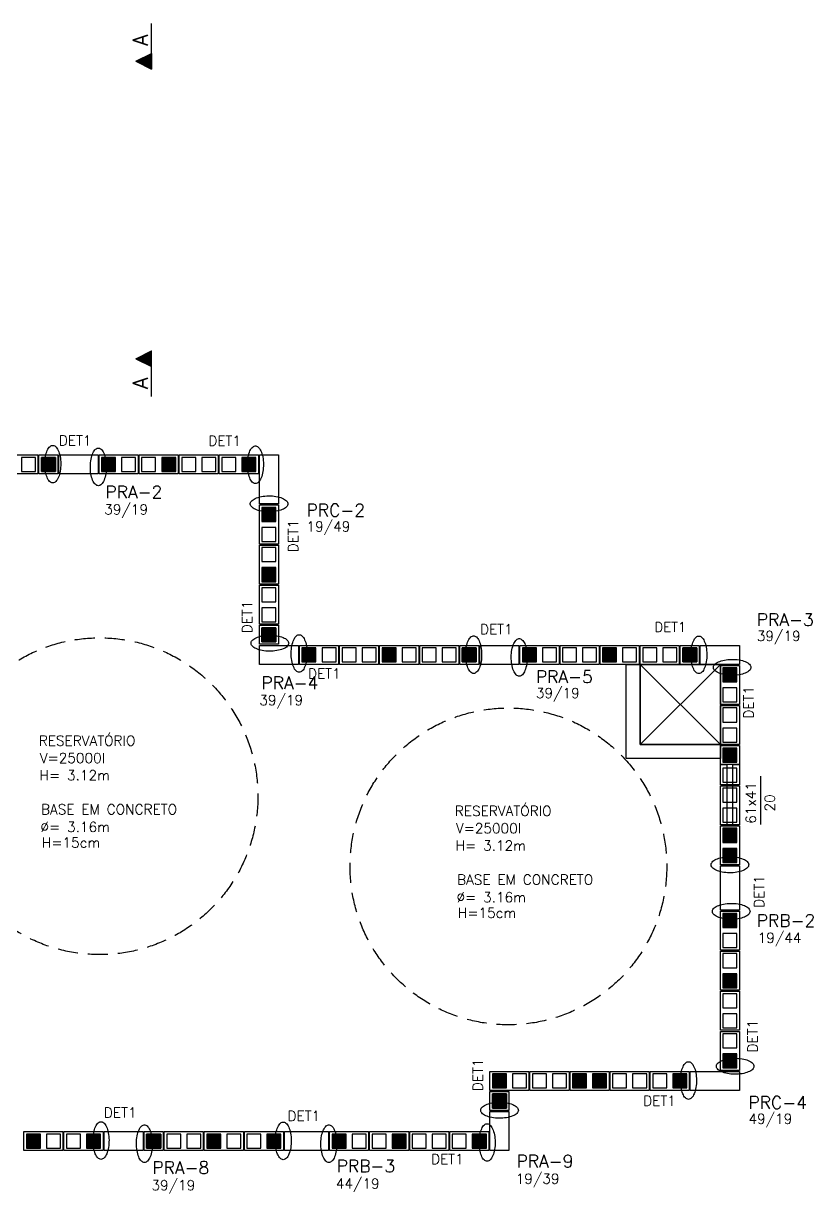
# Model space of a CAD drawing. Extents: x -334 to 5611, y 589 to 4794.
# Drawn here: x 632 to 1421, y 2412 to 3579 of the extents above; entities that cross this region are included whole.
import ezdxf

# ---------------------------------------------------------------- set-up
doc = ezdxf.new("R2010")
doc.units = 0
doc.header["$LTSCALE"] = 100
doc.header["$MEASUREMENT"] = 0
doc.linetypes.add('ESTILO_TQS_0002', pattern=[0.3, 0.2, -0.1])
doc.layers.get('0').update_dxf_attribs({"color": 245, "linetype": 'CONTINUOUS'})
for name, color, linetype in [('100', 7, 'CONTINUOUS'), ('12', 7, 'CONTINUOUS'), ('19', 5, 'CONTINUOUS'), ('207', 1, 'CONTINUOUS'), ('210', 7, 'ESTILO_TQS_0002'), ('216', 2, 'CONTINUOUS'), ('217', 3, 'CONTINUOUS'), ('221', 102, 'CONTINUOUS'), ('223', 7, 'CONTINUOUS'), ('227', 3, 'CONTINUOUS'), ('231', 4, 'CONTINUOUS'), ('241', 7, 'CONTINUOUS'), ('3', 1, 'CONTINUOUS'), ('9', 3, 'CONTINUOUS')]:
    doc.layers.add(name, color=color, linetype=linetype)
doc.styles.get("Standard").update_dxf_attribs({"font": 'ROMANS.SHX'})

# ---------------------------------------------------------------- blocks, each defined once
blk = doc.blocks.new('B193919P', base_point=(-1203.916934, 902.886916))
at = {"layer": '216'}
blk.add_lwpolyline([(-1184.416934, 893.386916), (-1223.416934, 893.386916), (-1223.416934, 912.386916), (-1184.416934, 912.386916), (-1184.416934, 893.386916)], dxfattribs=at)
at = {"layer": '216', "linetype": 'ESTILO_TQS_0002'}
for points in [[(-1220.916934, 895.886916), (-1206.916934, 895.886916), (-1206.916934, 909.886916), (-1220.916934, 909.886916), (-1220.916934, 895.886916)], [(-1200.916934, 895.886916), (-1186.916934, 895.886916), (-1186.916934, 909.886916), (-1200.916934, 909.886916), (-1200.916934, 895.886916)]]:
    blk.add_lwpolyline(points, dxfattribs=at)
blk = doc.blocks.new('B191919P', base_point=(-1267.239216, 903.446329))
at = {"layer": '217'}
blk.add_lwpolyline([(-1257.739216, 912.946329), (-1257.739216, 893.946329), (-1276.739216, 893.946329), (-1276.739216, 912.946329), (-1257.739216, 912.946329)], dxfattribs=at)
at = {"layer": '217', "linetype": 'ESTILO_TQS_0002'}
blk.add_lwpolyline([(-1260.239216, 910.446329), (-1260.239216, 896.446329), (-1274.239216, 896.446329), (-1274.239216, 910.446329), (-1260.239216, 910.446329)], dxfattribs=at)
at = {"layer": '217'}
blk.add_circle((-1267.239216, 896.446329), 0.1, dxfattribs=at)
blk = doc.blocks.new('G10_14X14', base_point=(185.822034, 240.80352))
at = {"layer": '207'}
blk.add_circle((185.822034, 240.80352), 1.25, dxfattribs=at)
at = {"layer": '227'}
for p, q in [((192.572034, 247.55352), (179.072034, 247.55352)), ((179.072034, 247.55352), (179.072034, 234.05352)), ((192.322034, 247.30352), (179.322034, 247.30352)), ((179.322034, 247.30352), (179.322034, 234.30352)), ((192.072034, 247.05352), (179.572034, 247.05352)), ((179.572034, 247.05352), (179.572034, 234.55352)), ((191.822034, 246.80352), (179.822034, 246.80352)), ((179.822034, 246.80352), (179.822034, 234.80352)), ((191.572034, 246.55352), (180.072034, 246.55352)), ((180.072034, 246.55352), (180.072034, 235.05352)), ((191.322034, 246.30352), (180.322034, 246.30352)), ((180.322034, 246.30352), (180.322034, 235.30352)), ((191.072034, 246.05352), (180.572034, 246.05352)), ((180.572034, 246.05352), (180.572034, 235.55352)), ((190.822034, 245.80352), (180.822034, 245.80352)), ((180.822034, 245.80352), (180.822034, 235.80352)), ((190.572034, 245.55352), (181.072034, 245.55352)), ((181.072034, 245.55352), (181.072034, 236.05352)), ((190.322034, 245.30352), (181.322034, 245.30352)), ((181.322034, 245.30352), (181.322034, 236.30352)), ((190.322034, 236.30352), (190.322034, 245.30352)), ((190.572034, 236.05352), (190.572034, 245.55352)), ((190.822034, 235.80352), (190.822034, 245.80352)), ((191.072034, 235.55352), (191.072034, 246.05352)), ((191.322034, 235.30352), (191.322034, 246.30352)), ((191.572034, 235.05352), (191.572034, 246.55352)), ((191.822034, 234.80352), (191.822034, 246.80352)), ((192.072034, 234.55352), (192.072034, 247.05352)), ((192.322034, 234.30352), (192.322034, 247.30352)), ((192.572034, 234.05352), (192.572034, 247.55352)), ((179.072034, 234.05352), (192.572034, 234.05352)), ((179.322034, 234.30352), (192.322034, 234.30352)), ((179.572034, 234.55352), (192.072034, 234.55352)), ((179.822034, 234.80352), (191.822034, 234.80352)), ((180.072034, 235.05352), (191.572034, 235.05352)), ((180.322034, 235.30352), (191.322034, 235.30352)), ((180.572034, 235.55352), (191.072034, 235.55352)), ((180.822034, 235.80352), (190.822034, 235.80352)), ((181.072034, 236.05352), (190.572034, 236.05352)), ((181.322034, 236.30352), (190.322034, 236.30352)), ((190.072034, 245.05352), (181.572034, 245.05352)), ((181.572034, 245.05352), (181.572034, 236.55352)), ((181.572034, 236.55352), (190.072034, 236.55352)), ((189.822034, 244.80352), (181.822034, 244.80352)), ((181.822034, 244.80352), (181.822034, 236.80352)), ((181.822034, 236.80352), (189.822034, 236.80352)), ((189.572034, 244.55352), (182.072034, 244.55352)), ((182.072034, 244.55352), (182.072034, 237.05352)), ((182.072034, 237.05352), (189.572034, 237.05352)), ((189.322034, 244.30352), (182.322034, 244.30352)), ((182.322034, 244.30352), (182.322034, 237.30352)), ((182.322034, 237.30352), (189.322034, 237.30352)), ((189.072034, 244.05352), (182.572034, 244.05352)), ((182.572034, 244.05352), (182.572034, 237.55352)), ((182.572034, 237.55352), (189.072034, 237.55352)), ((188.822034, 243.80352), (182.822034, 243.80352)), ((182.822034, 243.80352), (182.822034, 237.80352)), ((182.822034, 237.80352), (188.822034, 237.80352)), ((188.572034, 243.55352), (183.072034, 243.55352)), ((183.072034, 243.55352), (183.072034, 238.05352)), ((183.072034, 238.05352), (188.572034, 238.05352)), ((188.322034, 243.30352), (183.322034, 243.30352)), ((183.322034, 243.30352), (183.322034, 238.30352)), ((183.322034, 238.30352), (188.322034, 238.30352)), ((188.072034, 243.05352), (183.572034, 243.05352)), ((183.572034, 243.05352), (183.572034, 238.55352)), ((183.572034, 238.55352), (188.072034, 238.55352)), ((187.822034, 242.80352), (183.822034, 242.80352)), ((183.822034, 242.80352), (183.822034, 238.80352)), ((183.822034, 238.80352), (187.822034, 238.80352)), ((187.572034, 242.55352), (184.072034, 242.55352)), ((184.072034, 242.55352), (184.072034, 239.05352)), ((184.072034, 239.05352), (187.572034, 239.05352)), ((187.322034, 242.30352), (184.322034, 242.30352)), ((184.322034, 242.30352), (184.322034, 239.30352)), ((184.322034, 239.30352), (187.322034, 239.30352)), ((187.072034, 242.05352), (184.572034, 242.05352)), ((184.572034, 242.05352), (184.572034, 239.55352)), ((184.572034, 239.55352), (187.072034, 239.55352)), ((187.072034, 239.55352), (187.072034, 242.05352)), ((187.322034, 239.30352), (187.322034, 242.30352)), ((187.572034, 239.05352), (187.572034, 242.55352)), ((187.822034, 238.80352), (187.822034, 242.80352)), ((188.072034, 238.55352), (188.072034, 243.05352)), ((188.322034, 238.30352), (188.322034, 243.30352)), ((188.572034, 238.05352), (188.572034, 243.55352)), ((188.822034, 237.80352), (188.822034, 243.80352)), ((189.072034, 237.55352), (189.072034, 244.05352)), ((189.322034, 237.30352), (189.322034, 244.30352)), ((189.572034, 237.05352), (189.572034, 244.55352)), ((189.822034, 236.80352), (189.822034, 244.80352)), ((190.072034, 236.55352), (190.072034, 245.05352))]:
    blk.add_line(p, q, dxfattribs=at)
blk.add_lwpolyline([(192.822034, 233.80352), (192.822034, 247.80352), (178.822034, 247.80352), (178.822034, 233.80352), (192.822034, 233.80352)], dxfattribs=at)
at = {"layer": '207'}
blk.add_text('10', height=1, dxfattribs=at).set_placement((184.996223, 240.346263))

msp = doc.modelspace()

# ---------------------------------------------------------------- linework, layer by layer
for points in [[(661.512864, 3120.778355), (660.716321, 3120.871637), (659.927694, 3121.150558), (659.154821, 3121.612344), (658.405384, 3122.252406), (657.68683, 3123.064384), (657.006301, 3124.040207), (656.370561, 3125.170177), (655.785926, 3126.443065), (655.258209, 3127.846218), (654.792653, 3129.365693), (654.393886, 3130.986388), (654.06587, 3132.692197), (653.811866, 3134.466164), (653.634398, 3136.290662), (653.53523, 3138.147556), (653.515347, 3140.018391), (653.574946, 3141.884576), (653.713437, 3143.727563), (653.929441, 3145.529035), (654.220814, 3147.271088), (654.584657, 3148.93641), (655.017357, 3150.508449), (655.514611, 3151.971582), (656.071479, 3153.311268), (656.682426, 3154.514192), (657.34138, 3155.568399), (658.041792, 3156.463412), (658.776701, 3157.190336), (659.538804, 3157.741946), (660.320525, 3158.11276), (661.114097, 3158.299093), (661.911631, 3158.299093), (662.705202, 3158.11276), (663.486924, 3157.741946), (664.249026, 3157.190336), (664.983935, 3156.463412), (665.684347, 3155.568399), (666.343301, 3154.514192), (666.954248, 3153.311268), (667.511116, 3151.971582), (668.008371, 3150.508449), (668.44107, 3148.93641), (668.804914, 3147.271088), (669.096286, 3145.529035), (669.312291, 3143.727563), (669.450781, 3141.884576), (669.510381, 3140.018391), (669.490498, 3138.147556), (669.39133, 3136.290662), (669.213861, 3134.466164), (668.959857, 3132.692197), (668.631842, 3130.986388), (668.233074, 3129.365693), (667.767519, 3127.846218), (667.239801, 3126.443065), (666.655167, 3125.170177), (666.019426, 3124.040207), (665.338897, 3123.064384), (664.620344, 3122.252406), (663.870906, 3121.612344), (663.098034, 3121.150558), (662.309407, 3120.871637), (661.512864, 3120.778355)], [(707.04554, 3117.997734), (706.248997, 3118.091016), (705.46037, 3118.369936), (704.687498, 3118.831722), (703.93806, 3119.471785), (703.219507, 3120.283763), (702.538978, 3121.259586), (701.903237, 3122.389556), (701.318603, 3123.662443), (700.790886, 3125.065597), (700.32533, 3126.585072), (699.926563, 3128.205767), (699.598547, 3129.911575), (699.344543, 3131.685543), (699.167075, 3133.51004), (699.067906, 3135.366934), (699.048023, 3137.23777), (699.107623, 3139.103955), (699.246113, 3140.946941), (699.462118, 3142.748413), (699.75349, 3144.490467), (700.117334, 3146.155788), (700.550033, 3147.727828), (701.047288, 3149.190961), (701.604156, 3150.530647), (702.215103, 3151.733571), (702.874057, 3152.787778), (703.574469, 3153.682791), (704.309378, 3154.409714), (705.07148, 3154.961324), (705.853202, 3155.332139), (706.646773, 3155.518472), (707.444308, 3155.518472), (708.237879, 3155.332139), (709.0196, 3154.961324), (709.781703, 3154.409714), (710.516612, 3153.682791), (711.217024, 3152.787778), (711.875978, 3151.733571), (712.486925, 3150.530647), (713.043793, 3149.190961), (713.541047, 3147.727828), (713.973747, 3146.155788), (714.337591, 3144.490467), (714.628963, 3142.748413), (714.844967, 3140.946941), (714.983458, 3139.103955), (715.043058, 3137.23777), (715.023174, 3135.366934), (714.924006, 3133.51004), (714.746538, 3131.685543), (714.492534, 3129.911575), (714.164518, 3128.205767), (713.765751, 3126.585072), (713.300195, 3125.065597), (712.772478, 3123.662443), (712.187844, 3122.389556), (711.552103, 3121.259586), (710.871574, 3120.283763), (710.15302, 3119.471785), (709.403583, 3118.831722), (708.63071, 3118.369936), (707.842083, 3118.091016), (707.04554, 3117.997734)], [(863.771478, 3120.209592), (862.974934, 3120.302874), (862.186308, 3120.581794), (861.413435, 3121.04358), (860.663998, 3121.683643), (859.945444, 3122.495621), (859.264915, 3123.471444), (858.629174, 3124.601414), (858.04454, 3125.874301), (857.516823, 3127.277455), (857.051267, 3128.79693), (856.6525, 3130.417625), (856.324484, 3132.123433), (856.07048, 3133.897401), (855.893012, 3135.721898), (855.793843, 3137.578792), (855.77396, 3139.449628), (855.83356, 3141.315813), (855.972051, 3143.158799), (856.188055, 3144.960271), (856.479427, 3146.702325), (856.843271, 3148.367646), (857.27597, 3149.939686), (857.773225, 3151.402819), (858.330093, 3152.742505), (858.94104, 3153.945429), (859.599994, 3154.999636), (860.300406, 3155.894649), (861.035315, 3156.621572), (861.797417, 3157.173182), (862.579139, 3157.543997), (863.37271, 3157.73033), (864.170245, 3157.73033), (864.963816, 3157.543997), (865.745538, 3157.173182), (866.50764, 3156.621572), (867.242549, 3155.894649), (867.942961, 3154.999636), (868.601915, 3153.945429), (869.212862, 3152.742505), (869.76973, 3151.402819), (870.266985, 3149.939686), (870.699684, 3148.367646), (871.063528, 3146.702325), (871.3549, 3144.960271), (871.570905, 3143.158799), (871.709395, 3141.315813), (871.768995, 3139.449628), (871.749112, 3137.578792), (871.649943, 3135.721898), (871.472475, 3133.897401), (871.218471, 3132.123433), (870.890455, 3130.417625), (870.491688, 3128.79693), (870.026132, 3127.277455), (869.498415, 3125.874301), (868.913781, 3124.601414), (868.27804, 3123.471444), (867.597511, 3122.495621), (866.878957, 3121.683643), (866.12952, 3121.04358), (865.356647, 3120.581794), (864.568021, 3120.302874), (863.771478, 3120.209592)], [(896.168653, 3099.932976), (896.075371, 3099.136433), (895.79645, 3098.347806), (895.334664, 3097.574933), (894.694602, 3096.825496), (893.882624, 3096.106942), (892.906801, 3095.426413), (891.776831, 3094.790672), (890.503944, 3094.206038), (889.10079, 3093.678321), (887.581315, 3093.212765), (885.96062, 3092.813998), (884.254812, 3092.485982), (882.480844, 3092.231978), (880.656347, 3092.05451), (878.799453, 3091.955342), (876.928617, 3091.935459), (875.062432, 3091.995058), (873.219446, 3092.133549), (871.417974, 3092.349553), (869.67592, 3092.640925), (868.010598, 3093.004769), (866.438559, 3093.437469), (864.975426, 3093.934723), (863.63574, 3094.491591), (862.432816, 3095.102538), (861.378609, 3095.761492), (860.483596, 3096.461904), (859.756672, 3097.196813), (859.205062, 3097.958916), (858.834248, 3098.740637), (858.647915, 3099.534208), (858.647915, 3100.331743), (858.834248, 3101.125314), (859.205062, 3101.907036), (859.756672, 3102.669138), (860.483596, 3103.404047), (861.378609, 3104.104459), (862.432816, 3104.763413), (863.63574, 3105.37436), (864.975426, 3105.931228), (866.438559, 3106.428483), (868.010598, 3106.861182), (869.67592, 3107.225026), (871.417974, 3107.516398), (873.219446, 3107.732403), (875.062432, 3107.870893), (876.928617, 3107.930493), (878.799453, 3107.91061), (880.656347, 3107.811441), (882.480844, 3107.633973), (884.254812, 3107.379969), (885.96062, 3107.051954), (887.581315, 3106.653186), (889.10079, 3106.187631), (890.503944, 3105.659913), (891.776831, 3105.075279), (892.906801, 3104.439538), (893.882624, 3103.759009), (894.694602, 3103.040456), (895.334664, 3102.291018), (895.79645, 3101.518146), (896.075371, 3100.729519), (896.168653, 3099.932976)], [(896.967737, 2960.961316), (896.874454, 2960.164773), (896.595534, 2959.376146), (896.133748, 2958.603273), (895.493685, 2957.853836), (894.681708, 2957.135282), (893.705885, 2956.454753), (892.575914, 2955.819012), (891.303027, 2955.234378), (889.899873, 2954.706661), (888.380398, 2954.241105), (886.759703, 2953.842338), (885.053895, 2953.514322), (883.279927, 2953.260318), (881.45543, 2953.08285), (879.598536, 2952.983682), (877.7277, 2952.963799), (875.861515, 2953.023398), (874.018529, 2953.161889), (872.217057, 2953.377893), (870.475003, 2953.669265), (868.809682, 2954.033109), (867.237642, 2954.465809), (865.774509, 2954.963063), (864.434823, 2955.519931), (863.231899, 2956.130878), (862.177692, 2956.789832), (861.282679, 2957.490244), (860.555756, 2958.225153), (860.004146, 2958.987256), (859.633332, 2959.768977), (859.446999, 2960.562548), (859.446999, 2961.360083), (859.633332, 2962.153654), (860.004146, 2962.935376), (860.555756, 2963.697478), (861.282679, 2964.432387), (862.177692, 2965.132799), (863.231899, 2965.791753), (864.434823, 2966.4027), (865.774509, 2966.959568), (867.237642, 2967.456823), (868.809682, 2967.889522), (870.475003, 2968.253366), (872.217057, 2968.544738), (874.018529, 2968.760743), (875.861515, 2968.899233), (877.7277, 2968.958833), (879.598536, 2968.93895), (881.45543, 2968.839781), (883.279927, 2968.662313), (885.053895, 2968.408309), (886.759703, 2968.080294), (888.380398, 2967.681526), (889.899873, 2967.215971), (891.303027, 2966.688253), (892.575914, 2966.103619), (893.705885, 2965.467878), (894.681708, 2964.787349), (895.493685, 2964.068796), (896.133748, 2963.319358), (896.595534, 2962.546486), (896.874454, 2961.757859), (896.967737, 2960.961316)], [(907.422595, 2931.904274), (906.626052, 2931.997556), (905.837425, 2932.276477), (905.064553, 2932.738263), (904.315115, 2933.378325), (903.596562, 2934.190303), (902.916033, 2935.166126), (902.280292, 2936.296096), (901.695658, 2937.568983), (901.16794, 2938.972137), (900.702385, 2940.491612), (900.303617, 2942.112307), (899.975602, 2943.818116), (899.721598, 2945.592083), (899.544129, 2947.416581), (899.444961, 2949.273475), (899.425078, 2951.14431), (899.484678, 2953.010495), (899.623168, 2954.853482), (899.839173, 2956.654954), (900.130545, 2958.397007), (900.494389, 2960.062329), (900.927088, 2961.634368), (901.424343, 2963.097501), (901.981211, 2964.437187), (902.592158, 2965.640111), (903.251112, 2966.694318), (903.951524, 2967.589331), (904.686433, 2968.316255), (905.448535, 2968.867865), (906.230257, 2969.238679), (907.023828, 2969.425012), (907.821362, 2969.425012), (908.614934, 2969.238679), (909.396655, 2968.867865), (910.158758, 2968.316255), (910.893667, 2967.589331), (911.594079, 2966.694318), (912.253033, 2965.640111), (912.86398, 2964.437187), (913.420848, 2963.097501), (913.918102, 2961.634368), (914.350802, 2960.062329), (914.714645, 2958.397007), (915.006018, 2956.654954), (915.222022, 2954.853482), (915.360513, 2953.010495), (915.420112, 2951.14431), (915.400229, 2949.273475), (915.301061, 2947.416581), (915.123593, 2945.592083), (914.869589, 2943.818116), (914.541573, 2942.112307), (914.142806, 2940.491612), (913.67725, 2938.972137), (913.149533, 2937.568983), (912.564898, 2936.296096), (911.929158, 2935.166126), (911.248629, 2934.190303), (910.530075, 2933.378325), (909.780638, 2932.738263), (909.007765, 2932.276477), (908.219138, 2931.997556), (907.422595, 2931.904274)], [(1081.512864, 2930.778355), (1080.716321, 2930.871637), (1079.927694, 2931.150558), (1079.154821, 2931.612344), (1078.405384, 2932.252406), (1077.68683, 2933.064384), (1077.006301, 2934.040207), (1076.370561, 2935.170177), (1075.785926, 2936.443065), (1075.258209, 2937.846218), (1074.792653, 2939.365693), (1074.393886, 2940.986388), (1074.06587, 2942.692197), (1073.811866, 2944.466164), (1073.634398, 2946.290662), (1073.53523, 2948.147556), (1073.515347, 2950.018391), (1073.574946, 2951.884576), (1073.713437, 2953.727563), (1073.929441, 2955.529035), (1074.220814, 2957.271088), (1074.584657, 2958.93641), (1075.017357, 2960.508449), (1075.514611, 2961.971582), (1076.071479, 2963.311268), (1076.682426, 2964.514192), (1077.34138, 2965.568399), (1078.041792, 2966.463412), (1078.776701, 2967.190336), (1079.538804, 2967.741946), (1080.320525, 2968.11276), (1081.114097, 2968.299093), (1081.911631, 2968.299093), (1082.705202, 2968.11276), (1083.486924, 2967.741946), (1084.249026, 2967.190336), (1084.983935, 2966.463412), (1085.684347, 2965.568399), (1086.343301, 2964.514192), (1086.954248, 2963.311268), (1087.511116, 2961.971582), (1088.008371, 2960.508449), (1088.44107, 2958.93641), (1088.804914, 2957.271088), (1089.096286, 2955.529035), (1089.312291, 2953.727563), (1089.450781, 2951.884576), (1089.510381, 2950.018391), (1089.490498, 2948.147556), (1089.39133, 2946.290662), (1089.213861, 2944.466164), (1088.959857, 2942.692197), (1088.631842, 2940.986388), (1088.233074, 2939.365693), (1087.767519, 2937.846218), (1087.239801, 2936.443065), (1086.655167, 2935.170177), (1086.019426, 2934.040207), (1085.338897, 2933.064384), (1084.620344, 2932.252406), (1083.870906, 2931.612344), (1083.098034, 2931.150558), (1082.309407, 2930.871637), (1081.512864, 2930.778355)], [(1127.04554, 2927.997734), (1126.248997, 2928.091016), (1125.46037, 2928.369936), (1124.687498, 2928.831722), (1123.93806, 2929.471785), (1123.219507, 2930.283763), (1122.538978, 2931.259586), (1121.903237, 2932.389556), (1121.318603, 2933.662443), (1120.790886, 2935.065597), (1120.32533, 2936.585072), (1119.926563, 2938.205767), (1119.598547, 2939.911575), (1119.344543, 2941.685543), (1119.167075, 2943.51004), (1119.067906, 2945.366934), (1119.048023, 2947.23777), (1119.107623, 2949.103955), (1119.246113, 2950.946941), (1119.462118, 2952.748413), (1119.75349, 2954.490467), (1120.117334, 2956.155788), (1120.550033, 2957.727828), (1121.047288, 2959.190961), (1121.604156, 2960.530647), (1122.215103, 2961.733571), (1122.874057, 2962.787778), (1123.574469, 2963.682791), (1124.309378, 2964.409714), (1125.07148, 2964.961324), (1125.853202, 2965.332139), (1126.646773, 2965.518472), (1127.444308, 2965.518472), (1128.237879, 2965.332139), (1129.0196, 2964.961324), (1129.781703, 2964.409714), (1130.516612, 2963.682791), (1131.217024, 2962.787778), (1131.875978, 2961.733571), (1132.486925, 2960.530647), (1133.043793, 2959.190961), (1133.541047, 2957.727828), (1133.973747, 2956.155788), (1134.337591, 2954.490467), (1134.628963, 2952.748413), (1134.844967, 2950.946941), (1134.983458, 2949.103955), (1135.043058, 2947.23777), (1135.023174, 2945.366934), (1134.924006, 2943.51004), (1134.746538, 2941.685543), (1134.492534, 2939.911575), (1134.164518, 2938.205767), (1133.765751, 2936.585072), (1133.300195, 2935.065597), (1132.772478, 2933.662443), (1132.187844, 2932.389556), (1131.552103, 2931.259586), (1130.871574, 2930.283763), (1130.15302, 2929.471785), (1129.403583, 2928.831722), (1128.63071, 2928.369936), (1127.842083, 2928.091016), (1127.04554, 2927.997734)], [(1306.260868, 2930.562537), (1305.464325, 2930.655819), (1304.675699, 2930.934739), (1303.902826, 2931.396526), (1303.153389, 2932.036588), (1302.434835, 2932.848566), (1301.754306, 2933.824389), (1301.118565, 2934.954359), (1300.533931, 2936.227246), (1300.006214, 2937.6304), (1299.540658, 2939.149875), (1299.141891, 2940.77057), (1298.813875, 2942.476378), (1298.559871, 2944.250346), (1298.382403, 2946.074843), (1298.283234, 2947.931737), (1298.263351, 2949.802573), (1298.322951, 2951.668758), (1298.461442, 2953.511744), (1298.677446, 2955.313216), (1298.968818, 2957.05527), (1299.332662, 2958.720592), (1299.765361, 2960.292631), (1300.262616, 2961.755764), (1300.819484, 2963.09545), (1301.430431, 2964.298374), (1302.089385, 2965.352581), (1302.789797, 2966.247594), (1303.524706, 2966.974518), (1304.286808, 2967.526128), (1305.06853, 2967.896942), (1305.862101, 2968.083275), (1306.659636, 2968.083275), (1307.453207, 2967.896942), (1308.234929, 2967.526128), (1308.997031, 2966.974518), (1309.73194, 2966.247594), (1310.432352, 2965.352581), (1311.091306, 2964.298374), (1311.702253, 2963.09545), (1312.259121, 2961.755764), (1312.756376, 2960.292631), (1313.189075, 2958.720592), (1313.552919, 2957.05527), (1313.844291, 2955.313216), (1314.060295, 2953.511744), (1314.198786, 2951.668758), (1314.258386, 2949.802573), (1314.238503, 2947.931737), (1314.139334, 2946.074843), (1313.961866, 2944.250346), (1313.707862, 2942.476378), (1313.379846, 2940.77057), (1312.981079, 2939.149875), (1312.515523, 2937.6304), (1311.987806, 2936.227246), (1311.403172, 2934.954359), (1310.767431, 2933.824389), (1310.086902, 2932.848566), (1309.368348, 2932.036588), (1308.618911, 2931.396526), (1307.846038, 2930.934739), (1307.057412, 2930.655819), (1306.260868, 2930.562537)], [(1358.248803, 2936.837247), (1358.155521, 2936.040704), (1357.876601, 2935.252077), (1357.414815, 2934.479205), (1356.774752, 2933.729767), (1355.962774, 2933.011213), (1354.986951, 2932.330685), (1353.856981, 2931.694944), (1352.584094, 2931.11031), (1351.18094, 2930.582592), (1349.661465, 2930.117037), (1348.04077, 2929.718269), (1346.334962, 2929.390254), (1344.560994, 2929.13625), (1342.736497, 2928.958781), (1340.879603, 2928.859613), (1339.008767, 2928.83973), (1337.142582, 2928.89933), (1335.299596, 2929.03782), (1333.498124, 2929.253825), (1331.75607, 2929.545197), (1330.090749, 2929.909041), (1328.518709, 2930.34174), (1327.055576, 2930.838995), (1325.71589, 2931.395863), (1324.512966, 2932.00681), (1323.458759, 2932.665764), (1322.563746, 2933.366176), (1321.836823, 2934.101085), (1321.285213, 2934.863187), (1320.914398, 2935.644908), (1320.728065, 2936.43848), (1320.728065, 2937.236014), (1320.914398, 2938.029586), (1321.285213, 2938.811307), (1321.836823, 2939.57341), (1322.563746, 2940.308319), (1323.458759, 2941.008731), (1324.512966, 2941.667685), (1325.71589, 2942.278632), (1327.055576, 2942.8355), (1328.518709, 2943.332754), (1330.090749, 2943.765454), (1331.75607, 2944.129297), (1333.498124, 2944.420669), (1335.299596, 2944.636674), (1337.142582, 2944.775164), (1339.008767, 2944.834764), (1340.879603, 2944.814881), (1342.736497, 2944.715713), (1344.560994, 2944.538245), (1346.334962, 2944.284241), (1348.04077, 2943.956225), (1349.661465, 2943.557458), (1351.18094, 2943.091902), (1352.584094, 2942.564185), (1353.856981, 2941.97955), (1354.986951, 2941.34381), (1355.962774, 2940.663281), (1356.774752, 2939.944727), (1357.414815, 2939.19529), (1357.876601, 2938.422417), (1358.155521, 2937.63379), (1358.248803, 2936.837247)], [(1356.05625, 2739.940195), (1355.962967, 2739.143652), (1355.684047, 2738.355025), (1355.222261, 2737.582153), (1354.582198, 2736.832715), (1353.770221, 2736.114162), (1352.794398, 2735.433633), (1351.664428, 2734.797892), (1350.39154, 2734.213258), (1348.988387, 2733.68554), (1347.468912, 2733.219985), (1345.848216, 2732.821217), (1344.142408, 2732.493202), (1342.36844, 2732.239198), (1340.543943, 2732.06173), (1338.687049, 2731.962561), (1336.816213, 2731.942678), (1334.950029, 2732.002278), (1333.107042, 2732.140768), (1331.30557, 2732.356773), (1329.563517, 2732.648145), (1327.898195, 2733.011989), (1326.326156, 2733.444688), (1324.863022, 2733.941943), (1323.523337, 2734.498811), (1322.320413, 2735.109758), (1321.266206, 2735.768712), (1320.371193, 2736.469124), (1319.644269, 2737.204033), (1319.092659, 2737.966135), (1318.721845, 2738.747857), (1318.535512, 2739.541428), (1318.535512, 2740.338963), (1318.721845, 2741.132534), (1319.092659, 2741.914255), (1319.644269, 2742.676358), (1320.371193, 2743.411267), (1321.266206, 2744.111679), (1322.320413, 2744.770633), (1323.523337, 2745.38158), (1324.863022, 2745.938448), (1326.326156, 2746.435702), (1327.898195, 2746.868402), (1329.563517, 2747.232246), (1331.30557, 2747.523618), (1333.107042, 2747.739622), (1334.950029, 2747.878113), (1336.816213, 2747.937712), (1338.687049, 2747.917829), (1340.543943, 2747.818661), (1342.36844, 2747.641193), (1344.142408, 2747.387189), (1345.848216, 2747.059173), (1347.468912, 2746.660406), (1348.988387, 2746.19485), (1350.39154, 2745.667133), (1351.664428, 2745.082499), (1352.794398, 2744.446758), (1353.770221, 2743.766229), (1354.582198, 2743.047675), (1355.222261, 2742.298238), (1355.684047, 2741.525365), (1355.962967, 2740.736738), (1356.05625, 2739.940195)], [(1357.34964, 2693.463872), (1357.256357, 2692.667329), (1356.977437, 2691.878702), (1356.515651, 2691.105829), (1355.875588, 2690.356392), (1355.06361, 2689.637838), (1354.087787, 2688.957309), (1352.957817, 2688.321568), (1351.68493, 2687.736934), (1350.281776, 2687.209217), (1348.762301, 2686.743661), (1347.141606, 2686.344894), (1345.435798, 2686.016878), (1343.66183, 2685.762874), (1341.837333, 2685.585406), (1339.980439, 2685.486238), (1338.109603, 2685.466354), (1336.243418, 2685.525954), (1334.400432, 2685.664445), (1332.59896, 2685.880449), (1330.856906, 2686.171821), (1329.191585, 2686.535665), (1327.619545, 2686.968365), (1326.156412, 2687.465619), (1324.816726, 2688.022487), (1323.613802, 2688.633434), (1322.559595, 2689.292388), (1321.664582, 2689.9928), (1320.937659, 2690.727709), (1320.386049, 2691.489812), (1320.015234, 2692.271533), (1319.828901, 2693.065104), (1319.828901, 2693.862639), (1320.015234, 2694.65621), (1320.386049, 2695.437932), (1320.937659, 2696.200034), (1321.664582, 2696.934943), (1322.559595, 2697.635355), (1323.613802, 2698.294309), (1324.816726, 2698.905256), (1326.156412, 2699.462124), (1327.619545, 2699.959379), (1329.191585, 2700.392078), (1330.856906, 2700.755922), (1332.59896, 2701.047294), (1334.400432, 2701.263299), (1336.243418, 2701.401789), (1338.109603, 2701.461389), (1339.980439, 2701.441506), (1341.837333, 2701.342337), (1343.66183, 2701.164869), (1345.435798, 2700.910865), (1347.141606, 2700.582849), (1348.762301, 2700.184082), (1350.281776, 2699.718526), (1351.68493, 2699.190809), (1352.957817, 2698.606175), (1354.087787, 2697.970434), (1355.06361, 2697.289905), (1355.875588, 2696.571351), (1356.515651, 2695.821914), (1356.977437, 2695.049042), (1357.256357, 2694.260415), (1357.34964, 2693.463872)], [(1361.293582, 2538.997311), (1361.200299, 2538.200768), (1360.921379, 2537.412142), (1360.459593, 2536.639269), (1359.81953, 2535.889832), (1359.007553, 2535.171278), (1358.03173, 2534.490749), (1356.90176, 2533.855008), (1355.628872, 2533.270374), (1354.225719, 2532.742657), (1352.706244, 2532.277101), (1351.085548, 2531.878334), (1349.37974, 2531.550318), (1347.605772, 2531.296314), (1345.781275, 2531.118846), (1343.924381, 2531.019677), (1342.053545, 2530.999794), (1340.187361, 2531.059394), (1338.344374, 2531.197885), (1336.542902, 2531.413889), (1334.800849, 2531.705261), (1333.135527, 2532.069105), (1331.563488, 2532.501804), (1330.100354, 2532.999059), (1328.760669, 2533.555927), (1327.557745, 2534.166874), (1326.503538, 2534.825828), (1325.608525, 2535.52624), (1324.881601, 2536.261149), (1324.329991, 2537.023251), (1323.959177, 2537.804973), (1323.772844, 2538.598544), (1323.772844, 2539.396079), (1323.959177, 2540.18965), (1324.329991, 2540.971372), (1324.881601, 2541.733474), (1325.608525, 2542.468383), (1326.503538, 2543.168795), (1327.557745, 2543.827749), (1328.760669, 2544.438696), (1330.100354, 2544.995564), (1331.563488, 2545.492819), (1333.135527, 2545.925518), (1334.800849, 2546.289362), (1336.542902, 2546.580734), (1338.344374, 2546.796738), (1340.187361, 2546.935229), (1342.053545, 2546.994829), (1343.924381, 2546.974946), (1345.781275, 2546.875777), (1347.605772, 2546.698309), (1349.37974, 2546.444305), (1351.085548, 2546.116289), (1352.706244, 2545.717522), (1354.225719, 2545.251966), (1355.628872, 2544.724249), (1356.90176, 2544.139615), (1358.03173, 2543.503874), (1359.007553, 2542.823345), (1359.81953, 2542.104791), (1360.459593, 2541.355354), (1360.921379, 2540.582481), (1361.200299, 2539.793855), (1361.293582, 2538.997311)], [(1295.930991, 2505.958415), (1295.134448, 2506.051698), (1294.345821, 2506.330618), (1293.572948, 2506.792404), (1292.823511, 2507.432467), (1292.104957, 2508.244445), (1291.424428, 2509.220268), (1290.788688, 2510.350238), (1290.204053, 2511.623125), (1289.676336, 2513.026279), (1289.21078, 2514.545754), (1288.812013, 2516.166449), (1288.483997, 2517.872257), (1288.229993, 2519.646225), (1288.052525, 2521.470722), (1287.953357, 2523.327616), (1287.933474, 2525.198452), (1287.993073, 2527.064637), (1288.131564, 2528.907623), (1288.347568, 2530.709095), (1288.638941, 2532.451149), (1289.002784, 2534.11647), (1289.435484, 2535.68851), (1289.932738, 2537.151643), (1290.489606, 2538.491329), (1291.100553, 2539.694253), (1291.759507, 2540.74846), (1292.459919, 2541.643473), (1293.194828, 2542.370396), (1293.956931, 2542.922006), (1294.738652, 2543.292821), (1295.532224, 2543.479154), (1296.329758, 2543.479154), (1297.123329, 2543.292821), (1297.905051, 2542.922006), (1298.667153, 2542.370396), (1299.402062, 2541.643473), (1300.102474, 2540.74846), (1300.761428, 2539.694253), (1301.372375, 2538.491329), (1301.929243, 2537.151643), (1302.426498, 2535.68851), (1302.859197, 2534.11647), (1303.223041, 2532.451149), (1303.514413, 2530.709095), (1303.730418, 2528.907623), (1303.868908, 2527.064637), (1303.928508, 2525.198452), (1303.908625, 2523.327616), (1303.809457, 2521.470722), (1303.631988, 2519.646225), (1303.377984, 2517.872257), (1303.049969, 2516.166449), (1302.651201, 2514.545754), (1302.185646, 2513.026279), (1301.657928, 2511.623125), (1301.073294, 2510.350238), (1300.437553, 2509.220268), (1299.757024, 2508.244445), (1299.038471, 2507.432467), (1298.289033, 2506.792404), (1297.516161, 2506.330618), (1296.727534, 2506.051698), (1295.930991, 2505.958415)], [(1126.139675, 2495.123833), (1126.046393, 2494.327289), (1125.767473, 2493.538663), (1125.305686, 2492.76579), (1124.665624, 2492.016353), (1123.853646, 2491.297799), (1122.877823, 2490.61727), (1121.747853, 2489.981529), (1120.474966, 2489.396895), (1119.071812, 2488.869178), (1117.552337, 2488.403622), (1115.931642, 2488.004855), (1114.225834, 2487.676839), (1112.451866, 2487.422835), (1110.627369, 2487.245367), (1108.770475, 2487.146198), (1106.899639, 2487.126315), (1105.033454, 2487.185915), (1103.190468, 2487.324406), (1101.388996, 2487.54041), (1099.646942, 2487.831782), (1097.98162, 2488.195626), (1096.409581, 2488.628325), (1094.946448, 2489.12558), (1093.606762, 2489.682448), (1092.403838, 2490.293395), (1091.349631, 2490.952349), (1090.454618, 2491.652761), (1089.727694, 2492.38767), (1089.176084, 2493.149772), (1088.80527, 2493.931494), (1088.618937, 2494.725065), (1088.618937, 2495.5226), (1088.80527, 2496.316171), (1089.176084, 2497.097893), (1089.727694, 2497.859995), (1090.454618, 2498.594904), (1091.349631, 2499.295316), (1092.403838, 2499.95427), (1093.606762, 2500.565217), (1094.946448, 2501.122085), (1096.409581, 2501.61934), (1097.98162, 2502.052039), (1099.646942, 2502.415883), (1101.388996, 2502.707255), (1103.190468, 2502.923259), (1105.033454, 2503.06175), (1106.899639, 2503.12135), (1108.770475, 2503.101467), (1110.627369, 2503.002298), (1112.451866, 2502.82483), (1114.225834, 2502.570826), (1115.931642, 2502.24281), (1117.552337, 2501.844043), (1119.071812, 2501.378487), (1120.474966, 2500.85077), (1121.747853, 2500.266136), (1122.877823, 2499.630395), (1123.853646, 2498.949866), (1124.665624, 2498.231312), (1125.305686, 2497.481875), (1125.767473, 2496.709002), (1126.046393, 2495.920376), (1126.139675, 2495.123833)], [(709.653212, 2446.13508), (708.856668, 2446.228362), (708.068042, 2446.507282), (707.295169, 2446.969069), (706.545732, 2447.609131), (705.827178, 2448.421109), (705.146649, 2449.396932), (704.510908, 2450.526902), (703.926274, 2451.799789), (703.398557, 2453.202943), (702.933001, 2454.722418), (702.534234, 2456.343113), (702.206218, 2458.048921), (701.952214, 2459.822889), (701.774746, 2461.647386), (701.675577, 2463.50428), (701.655694, 2465.375116), (701.715294, 2467.241301), (701.853785, 2469.084287), (702.069789, 2470.885759), (702.361161, 2472.627813), (702.725005, 2474.293135), (703.157704, 2475.865174), (703.654959, 2477.328307), (704.211827, 2478.667993), (704.822774, 2479.870917), (705.481728, 2480.925124), (706.18214, 2481.820137), (706.917049, 2482.547061), (707.679151, 2483.098671), (708.460873, 2483.469485), (709.254444, 2483.655818), (710.051979, 2483.655818), (710.84555, 2483.469485), (711.627272, 2483.098671), (712.389374, 2482.547061), (713.124283, 2481.820137), (713.824695, 2480.925124), (714.483649, 2479.870917), (715.094596, 2478.667993), (715.651464, 2477.328307), (716.148719, 2475.865174), (716.581418, 2474.293135), (716.945262, 2472.627813), (717.236634, 2470.885759), (717.452638, 2469.084287), (717.591129, 2467.241301), (717.650729, 2465.375116), (717.630846, 2463.50428), (717.531677, 2461.647386), (717.354209, 2459.822889), (717.100205, 2458.048921), (716.772189, 2456.343113), (716.373422, 2454.722418), (715.907866, 2453.202943), (715.380149, 2451.799789), (714.795515, 2450.526902), (714.159774, 2449.396932), (713.479245, 2448.421109), (712.760691, 2447.609131), (712.011254, 2446.969069), (711.238381, 2446.507282), (710.449755, 2446.228362), (709.653212, 2446.13508)], [(753.04554, 2442.997734), (752.248997, 2443.091016), (751.46037, 2443.369936), (750.687498, 2443.831722), (749.93806, 2444.471785), (749.219507, 2445.283763), (748.538978, 2446.259586), (747.903237, 2447.389556), (747.318603, 2448.662443), (746.790886, 2450.065597), (746.32533, 2451.585072), (745.926563, 2453.205767), (745.598547, 2454.911575), (745.344543, 2456.685543), (745.167075, 2458.51004), (745.067906, 2460.366934), (745.048023, 2462.23777), (745.107623, 2464.103955), (745.246113, 2465.946941), (745.462118, 2467.748413), (745.75349, 2469.490467), (746.117334, 2471.155788), (746.550033, 2472.727828), (747.047288, 2474.190961), (747.604156, 2475.530647), (748.215103, 2476.733571), (748.874057, 2477.787778), (749.574469, 2478.682791), (750.309378, 2479.409714), (751.07148, 2479.961324), (751.853202, 2480.332139), (752.646773, 2480.518472), (753.444308, 2480.518472), (754.237879, 2480.332139), (755.0196, 2479.961324), (755.781703, 2479.409714), (756.516612, 2478.682791), (757.217024, 2477.787778), (757.875978, 2476.733571), (758.486925, 2475.530647), (759.043793, 2474.190961), (759.541047, 2472.727828), (759.973747, 2471.155788), (760.337591, 2469.490467), (760.628963, 2467.748413), (760.844967, 2465.946941), (760.983458, 2464.103955), (761.043058, 2462.23777), (761.023174, 2460.366934), (760.924006, 2458.51004), (760.746538, 2456.685543), (760.492534, 2454.911575), (760.164518, 2453.205767), (759.765751, 2451.585072), (759.300195, 2450.065597), (758.772478, 2448.662443), (758.187844, 2447.389556), (757.552103, 2446.259586), (756.871574, 2445.283763), (756.15302, 2444.471785), (755.403583, 2443.831722), (754.63071, 2443.369936), (753.842083, 2443.091016), (753.04554, 2442.997734)], [(891.512864, 2445.778355), (890.716321, 2445.871637), (889.927694, 2446.150558), (889.154821, 2446.612344), (888.405384, 2447.252406), (887.68683, 2448.064384), (887.006301, 2449.040207), (886.370561, 2450.170177), (885.785926, 2451.443065), (885.258209, 2452.846218), (884.792653, 2454.365693), (884.393886, 2455.986388), (884.06587, 2457.692197), (883.811866, 2459.466164), (883.634398, 2461.290662), (883.53523, 2463.147556), (883.515347, 2465.018391), (883.574946, 2466.884576), (883.713437, 2468.727563), (883.929441, 2470.529035), (884.220814, 2472.271088), (884.584657, 2473.93641), (885.017357, 2475.508449), (885.514611, 2476.971582), (886.071479, 2478.311268), (886.682426, 2479.514192), (887.34138, 2480.568399), (888.041792, 2481.463412), (888.776701, 2482.190336), (889.538804, 2482.741946), (890.320525, 2483.11276), (891.114097, 2483.299093), (891.911631, 2483.299093), (892.705202, 2483.11276), (893.486924, 2482.741946), (894.249026, 2482.190336), (894.983935, 2481.463412), (895.684347, 2480.568399), (896.343301, 2479.514192), (896.954248, 2478.311268), (897.511116, 2476.971582), (898.008371, 2475.508449), (898.44107, 2473.93641), (898.804914, 2472.271088), (899.096286, 2470.529035), (899.312291, 2468.727563), (899.450781, 2466.884576), (899.510381, 2465.018391), (899.490498, 2463.147556), (899.39133, 2461.290662), (899.213861, 2459.466164), (898.959857, 2457.692197), (898.631842, 2455.986388), (898.233074, 2454.365693), (897.767519, 2452.846218), (897.239801, 2451.443065), (896.655167, 2450.170177), (896.019426, 2449.040207), (895.338897, 2448.064384), (894.620344, 2447.252406), (893.870906, 2446.612344), (893.098034, 2446.150558), (892.309407, 2445.871637), (891.512864, 2445.778355)], [(937.04554, 2442.997734), (936.248997, 2443.091016), (935.46037, 2443.369936), (934.687498, 2443.831722), (933.93806, 2444.471785), (933.219507, 2445.283763), (932.538978, 2446.259586), (931.903237, 2447.389556), (931.318603, 2448.662443), (930.790886, 2450.065597), (930.32533, 2451.585072), (929.926563, 2453.205767), (929.598547, 2454.911575), (929.344543, 2456.685543), (929.167075, 2458.51004), (929.067906, 2460.366934), (929.048023, 2462.23777), (929.107623, 2464.103955), (929.246113, 2465.946941), (929.462118, 2467.748413), (929.75349, 2469.490467), (930.117334, 2471.155788), (930.550033, 2472.727828), (931.047288, 2474.190961), (931.604156, 2475.530647), (932.215103, 2476.733571), (932.874057, 2477.787778), (933.574469, 2478.682791), (934.309378, 2479.409714), (935.07148, 2479.961324), (935.853202, 2480.332139), (936.646773, 2480.518472), (937.444308, 2480.518472), (938.237879, 2480.332139), (939.0196, 2479.961324), (939.781703, 2479.409714), (940.516612, 2478.682791), (941.217024, 2477.787778), (941.875978, 2476.733571), (942.486925, 2475.530647), (943.043793, 2474.190961), (943.541047, 2472.727828), (943.973747, 2471.155788), (944.337591, 2469.490467), (944.628963, 2467.748413), (944.844967, 2465.946941), (944.983458, 2464.103955), (945.043058, 2462.23777), (945.023174, 2460.366934), (944.924006, 2458.51004), (944.746538, 2456.685543), (944.492534, 2454.911575), (944.164518, 2453.205767), (943.765751, 2451.585072), (943.300195, 2450.065597), (942.772478, 2448.662443), (942.187844, 2447.389556), (941.552103, 2446.259586), (940.871574, 2445.283763), (940.15302, 2444.471785), (939.403583, 2443.831722), (938.63071, 2443.369936), (937.842083, 2443.091016), (937.04554, 2442.997734)], [(1094.993353, 2444.154846), (1094.19681, 2444.248129), (1093.408183, 2444.527049), (1092.63531, 2444.988835), (1091.885873, 2445.628897), (1091.167319, 2446.440875), (1090.48679, 2447.416698), (1089.85105, 2448.546668), (1089.266415, 2449.819556), (1088.738698, 2451.222709), (1088.273142, 2452.742184), (1087.874375, 2454.362879), (1087.546359, 2456.068688), (1087.292355, 2457.842655), (1087.114887, 2459.667153), (1087.015719, 2461.524047), (1086.995836, 2463.394883), (1087.055435, 2465.261067), (1087.193926, 2467.104054), (1087.40993, 2468.905526), (1087.701303, 2470.647579), (1088.065146, 2472.312901), (1088.497846, 2473.88494), (1088.9951, 2475.348073), (1089.551968, 2476.687759), (1090.162915, 2477.890683), (1090.821869, 2478.94489), (1091.522281, 2479.839903), (1092.25719, 2480.566827), (1093.019293, 2481.118437), (1093.801014, 2481.489251), (1094.594586, 2481.675584), (1095.39212, 2481.675584), (1096.185692, 2481.489251), (1096.967413, 2481.118437), (1097.729515, 2480.566827), (1098.464424, 2479.839903), (1099.164836, 2478.94489), (1099.82379, 2477.890683), (1100.434737, 2476.687759), (1100.991605, 2475.348073), (1101.48886, 2473.88494), (1101.921559, 2472.312901), (1102.285403, 2470.647579), (1102.576775, 2468.905526), (1102.79278, 2467.104054), (1102.93127, 2465.261067), (1102.99087, 2463.394883), (1102.970987, 2461.524047), (1102.871819, 2459.667153), (1102.69435, 2457.842655), (1102.440346, 2456.068688), (1102.112331, 2454.362879), (1101.713563, 2452.742184), (1101.248008, 2451.222709), (1100.72029, 2449.819556), (1100.135656, 2448.546668), (1099.499915, 2447.416698), (1098.819386, 2446.440875), (1098.100833, 2445.628897), (1097.351395, 2444.988835), (1096.578523, 2444.527049), (1095.789896, 2444.248129), (1094.993353, 2444.154846)]]:
    msp.add_lwpolyline(points)
at = {"layer": '100'}
msp.add_lwpolyline([(1327.710453, 2859.817499), (1327.710453, 2845.817499), (1247.710453, 2845.817499), (1233.710453, 2845.817499), (1233.710453, 2939.817499), (1247.710453, 2939.817499), (1247.710453, 2859.817499), (1327.710453, 2859.817499)], dxfattribs=at)
at = {"layer": '19'}
for p, q in [((1247.710453, 2859.817499), (1327.710453, 2939.817499)), ((1247.710453, 2939.817499), (1327.710453, 2859.817499))]:
    msp.add_line(p, q, dxfattribs=at)
at = {"layer": '210'}
for centre in [(708.210453, 2808.317499), (1116.210453, 2738.317499)]:
    msp.add_circle(centre, 158, dxfattribs=at)
at = {"layer": '223'}
for p, q in [((759.966439, 3533.644309), (759.966439, 3579.136835)), ((760.031653, 3533.538522), (760.031653, 3579.136835)), ((744.475453, 3541.31662), (759.966475, 3549.062129)), ((744.621816, 3541.31662), (759.966439, 3548.988967)), ((758.835025, 3534.210043), (758.835025, 3548.423246)), ((744.475453, 3541.31662), (760.031653, 3533.538522)), ((744.621776, 3541.31662), (759.966475, 3533.644309)), ((745.672076, 3540.791491), (745.672076, 3541.841756)), ((746.868703, 3540.193185), (746.868703, 3542.440048)), ((748.065366, 3539.594863), (748.065366, 3543.038368)), ((749.261989, 3538.996572), (749.261989, 3543.636676)), ((750.458616, 3538.398298), (750.458616, 3544.234986)), ((751.662327, 3537.796411), (751.655312, 3544.833332)), ((752.851866, 3537.20171), (752.851866, 3545.431604)), ((754.048489, 3536.603401), (754.048489, 3546.029916)), ((755.245152, 3536.005025), (755.245152, 3546.628265)), ((756.441775, 3535.40671), (756.441775, 3547.226591)), ((757.638402, 3534.808392), (757.638402, 3547.82492)), ((744.475453, 3244.674503), (760.031653, 3252.4526)), ((744.621776, 3244.674503), (759.966475, 3252.346814)), ((745.672076, 3244.149367), (745.672076, 3245.199631)), ((746.868703, 3243.551074), (746.868703, 3245.797938)), ((748.065366, 3242.952754), (748.065366, 3246.39626)), ((749.261989, 3242.354446), (749.261989, 3246.994551)), ((750.458616, 3241.756136), (750.458616, 3247.592824)), ((751.655312, 3241.157791), (751.662327, 3248.194711)), ((752.851866, 3240.559519), (752.851866, 3248.789413)), ((754.048489, 3239.961207), (754.048489, 3249.387722)), ((755.245152, 3239.362858), (755.245152, 3249.986097)), ((756.441775, 3238.764531), (756.441775, 3250.584413)), ((757.638402, 3238.166203), (757.638402, 3251.182731)), ((758.835025, 3237.567877), (758.835025, 3251.78108)), ((759.966439, 3206.854287), (759.966439, 3252.346814)), ((760.031653, 3206.854287), (760.031653, 3252.4526)), ((744.475453, 3244.674503), (759.966475, 3236.928994)), ((744.621816, 3244.674503), (759.966439, 3237.002156))]:
    msp.add_line(p, q, dxfattribs=at)
for points in [[(759.966439, 3533.644326), (744.621816, 3541.31662), (759.966439, 3548.988967), (759.966439, 3533.644326)], [(759.966439, 3252.346796), (744.621816, 3244.674503), (759.966439, 3237.002156), (759.966439, 3252.346796)], [(1327.710453, 2939.817499), (1327.710453, 2859.817499), (1247.710453, 2859.817499), (1247.710453, 2939.817499), (1327.710453, 2939.817499)]]:
    msp.add_lwpolyline(points, dxfattribs=at)
at = {"layer": '231'}
msp.add_line((1368.184298, 2780.241324), (1368.184298, 2828.286115), dxfattribs=at)
msp.add_lwpolyline([(1346.710453, 2839.817499), (1327.710453, 2839.817499), (1334.210453, 2839.817499), (1334.210453, 2778.817499), (1327.710453, 2778.817499), (1346.710453, 2778.817499), (1340.210453, 2778.817499), (1340.210453, 2839.817499), (1346.710453, 2839.817499)], dxfattribs=at)
at = {"layer": '3'}
for points in [[(706.710453, 3148.817499), (706.710453, 3129.817499), (667.710453, 3129.817499), (667.710453, 3148.817499), (706.710453, 3148.817499)], [(867.710453, 3148.817499), (886.710453, 3148.817499), (886.710453, 3099.817499), (867.710453, 3099.817499), (867.710453, 3148.817499)], [(867.710453, 2939.817499), (867.710453, 2958.817499), (906.710453, 2958.817499), (906.710453, 2939.817499), (867.710453, 2939.817499)], [(1087.710453, 2939.817499), (1087.710453, 2958.817499), (1126.710453, 2958.817499), (1126.710453, 2939.817499), (1087.710453, 2939.817499)], [(1346.710453, 2958.817499), (1346.710453, 2939.817499), (1307.710453, 2939.817499), (1307.710453, 2958.817499), (1346.710453, 2958.817499)], [(1346.710453, 2694.817499), (1327.710453, 2694.817499), (1327.710453, 2738.817499), (1346.710453, 2738.817499), (1346.710453, 2694.817499)], [(1297.710453, 2514.817499), (1297.710453, 2533.817499), (1346.710453, 2533.817499), (1346.710453, 2514.817499), (1297.710453, 2514.817499)], [(1116.710453, 2454.817499), (1097.710453, 2454.817499), (1097.710453, 2493.817499), (1116.710453, 2493.817499), (1116.710453, 2454.817499)], [(712.710453, 2454.817499), (712.710453, 2473.817499), (751.710453, 2473.817499), (751.710453, 2454.817499), (712.710453, 2454.817499)], [(892.710453, 2454.817499), (892.710453, 2473.817499), (936.710453, 2473.817499), (936.710453, 2454.817499), (892.710453, 2454.817499)]]:
    msp.add_lwpolyline(points, dxfattribs=at)

# ---------------------------------------------------------------- block references
at = {"layer": '227'}
for p in [(657.210453, 3139.317499), (717.210453, 3139.317499), (777.210453, 3139.317499), (857.210453, 3139.317499), (877.210453, 3089.317499), (877.210453, 3029.317499), (877.210453, 2969.317499), (917.210453, 2949.317499), (997.210453, 2949.317499), (1077.210453, 2949.317499), (1137.210453, 2949.317499), (1217.210453, 2949.317499), (1297.210453, 2949.317499), (1337.210453, 2929.317499), (1337.210453, 2849.317499), (1337.210453, 2769.317499), (1337.210453, 2749.317499), (1337.210453, 2684.317499), (1337.210453, 2624.317499), (1337.210453, 2544.317499), (1107.210453, 2524.317499), (1187.210453, 2524.317499), (1207.210453, 2524.317499), (1287.210453, 2524.317499), (1107.210453, 2504.317499), (642.210453, 2464.317499), (702.210453, 2464.317499), (762.210453, 2464.317499), (822.210453, 2464.317499), (882.210453, 2464.317499), (947.210453, 2464.317499), (1007.210453, 2464.317499), (1087.210453, 2464.317499)]:
    msp.add_blockref('G10_14X14', p, dxfattribs=at)
at = {"layer": '241'}
for name, p, rotation in [('B193919P', (627.210453, 3139.317499), 180), ('B191919P', (657.210453, 3139.317499), 180), ('B193919P', (727.210453, 3139.317499), 180), ('B193919P', (767.210453, 3139.317499), 180), ('B193919P', (807.210453, 3139.317499), 180), ('B193919P', (847.210453, 3139.317499), 180), ('B193919P', (877.210453, 3079.317499), 90), ('B193919P', (877.210453, 3039.317499), 90), ('B193919P', (877.210453, 2999.317499), 90), ('B191919P', (877.210453, 2969.317499), 90), ('B193919P', (927.210453, 2949.317499), 180), ('B193919P', (967.210453, 2949.317499), 180), ('B193919P', (1007.210453, 2949.317499), 180), ('B193919P', (1047.210453, 2949.317499), 180), ('B191919P', (1077.210453, 2949.317499), 180), ('B193919P', (1147.210453, 2949.317499), 180), ('B193919P', (1187.210453, 2949.317499), 180), ('B193919P', (1227.210453, 2949.317499), 180), ('B193919P', (1267.210453, 2949.317499), 180), ('B191919P', (1297.210453, 2949.317499), 180), ('B193919P', (1337.210453, 2919.317499), 90), ('B193919P', (1337.210453, 2879.317499), 90), ('B193919P', (1337.210453, 2839.317499), 90), ('B193919P', (1337.210453, 2799.317499), 90), ('B193919P', (1337.210453, 2759.317499), 90), ('B193919P', (1337.210453, 2674.317499), 90), ('B193919P', (1337.210453, 2634.317499), 90), ('B193919P', (1337.210453, 2594.317499), 90), ('B193919P', (1337.210453, 2554.317499), 90)]:
    msp.add_blockref(name, p, dxfattribs=dict(at, rotation=rotation))
for name, p in [('B193919P', (1117.210453, 2524.317499)), ('B193919P', (1157.210453, 2524.317499)), ('B193919P', (1197.210453, 2524.317499)), ('B193919P', (1237.210453, 2524.317499)), ('B193919P', (1277.210453, 2524.317499)), ('B191919P', (1107.210453, 2504.317499)), ('B193919P', (652.210453, 2464.317499)), ('B193919P', (692.210453, 2464.317499)), ('B191919P', (762.210453, 2464.317499)), ('B193919P', (792.210453, 2464.317499)), ('B193919P', (832.210453, 2464.317499)), ('B193919P', (872.210453, 2464.317499)), ('B193919P', (957.210453, 2464.317499)), ('B193919P', (997.210453, 2464.317499)), ('B193919P', (1037.210453, 2464.317499)), ('B193919P', (1077.210453, 2464.317499))]:
    msp.add_blockref(name, p, dxfattribs=at)

# ---------------------------------------------------------------- texts
for height, p in [(10, (667.63425, 3158.172508)), (10, (816.723559, 3157.843679)), (10, (1087.903238, 2969.851646)), (9.75, (1261.969985, 2972.11933)), (10, (916.247495, 2925.602207)), (10, (1250.737992, 2499.564918)), (10, (712.553485, 2487.721608)), (10, (895.772213, 2484.424131)), (10, (1039.01278, 2441.432382))]:
    msp.add_text('DET1', height=height).set_placement(p)
for p in [(906.381223, 3051.592657), (860.433988, 2970.816032), (1360.929082, 2885.653462), (1371.374398, 2696.995392), (1364.865442, 2552.77572), (1090.612471, 2514.139565)]:
    msp.add_text('DET1', height=10, rotation=-270).set_placement(p)
at = {"layer": '12', "linetype": 'Continuous'}
for s, p in [('39/19', (712.897471, 3089.335806)), ('19/49', (914.76095, 3072.317499)), ('39/19', (1364.128825, 2963.169647)), ('39/19', (1143.663133, 2906.249751)), ('39/19', (867.658173, 2899.146682)), ('19/44', (1364.960949, 2662.047694)), ('49/19', (1355.770788, 2481.517022)), ('44/19', (943.974932, 2416.932364)), ('19/39', (1123.475437, 2421.791575)), ('39/19', (760.003199, 2415.308784))]:
    msp.add_text(s, height=10, dxfattribs=at).set_placement(p)
at = {"layer": '221'}
for s, height, p in [('RESERVATÓRIO', 10, (647.632724, 2858.70695)), ('V=25000l', 10, (648.609684, 2841.42087)), ('H= 3.12m', 10, (648.321575, 2824.226109)), ('RESERVATÓRIO', 10, (1062.848642, 2788.596381)), ('BASE EM CONCRETO', 9.99975, (649.749115, 2790.246285)), ('%%c= 3.16m', 10, (649.204627, 2772.667214)), ('V=25000l', 10, (1063.825603, 2771.310302)), ('H=15cm', 10, (650.618415, 2757.085452)), ('H= 3.12m', 10, (1063.537494, 2754.11554)), ('BASE EM CONCRETO', 9.99975, (1064.965033, 2720.135716)), ('%%c= 3.16m', 10, (1064.420546, 2702.556645)), ('H=15cm', 10, (1065.834333, 2686.974884))]:
    msp.add_text(s, height=height, dxfattribs=at).set_placement(p)
at = {"layer": '223'}
for p in [(756.281653, 3556.636835), (756.281653, 3214.354287)]:
    msp.add_text('A', height=15, rotation=90, dxfattribs=at).set_placement(p)
at = {"layer": '231'}
for s, p in [('61x41', (1363.144158, 2780.812137)), ('20', (1382.001534, 2793.066136))]:
    msp.add_text(s, height=10, rotation=90, dxfattribs=at).set_placement(p)
at = {"layer": '9', "linetype": 'Continuous'}
for s, p in [('PRA-2', (714.057567, 3105.495902)), ('PRC-2', (914.76095, 3087.317499)), ('PRA-3', (1364.128825, 2978.169647)), ('PRA-5', (1143.663133, 2921.249751)), ('PRA-4', (869.727057, 2915.17906)), ('PRB-2', (1364.002192, 2678.00645)), ('PRC-4', (1355.770788, 2496.517022)), ('PRA-8', (760.874796, 2431.61618)), ('PRB-3', (944.846529, 2433.239759)), ('PRA-9', (1124.347034, 2438.09897))]:
    msp.add_text(s, height=12.5, dxfattribs=at).set_placement(p)

doc.saveas('drawing.dxf')
